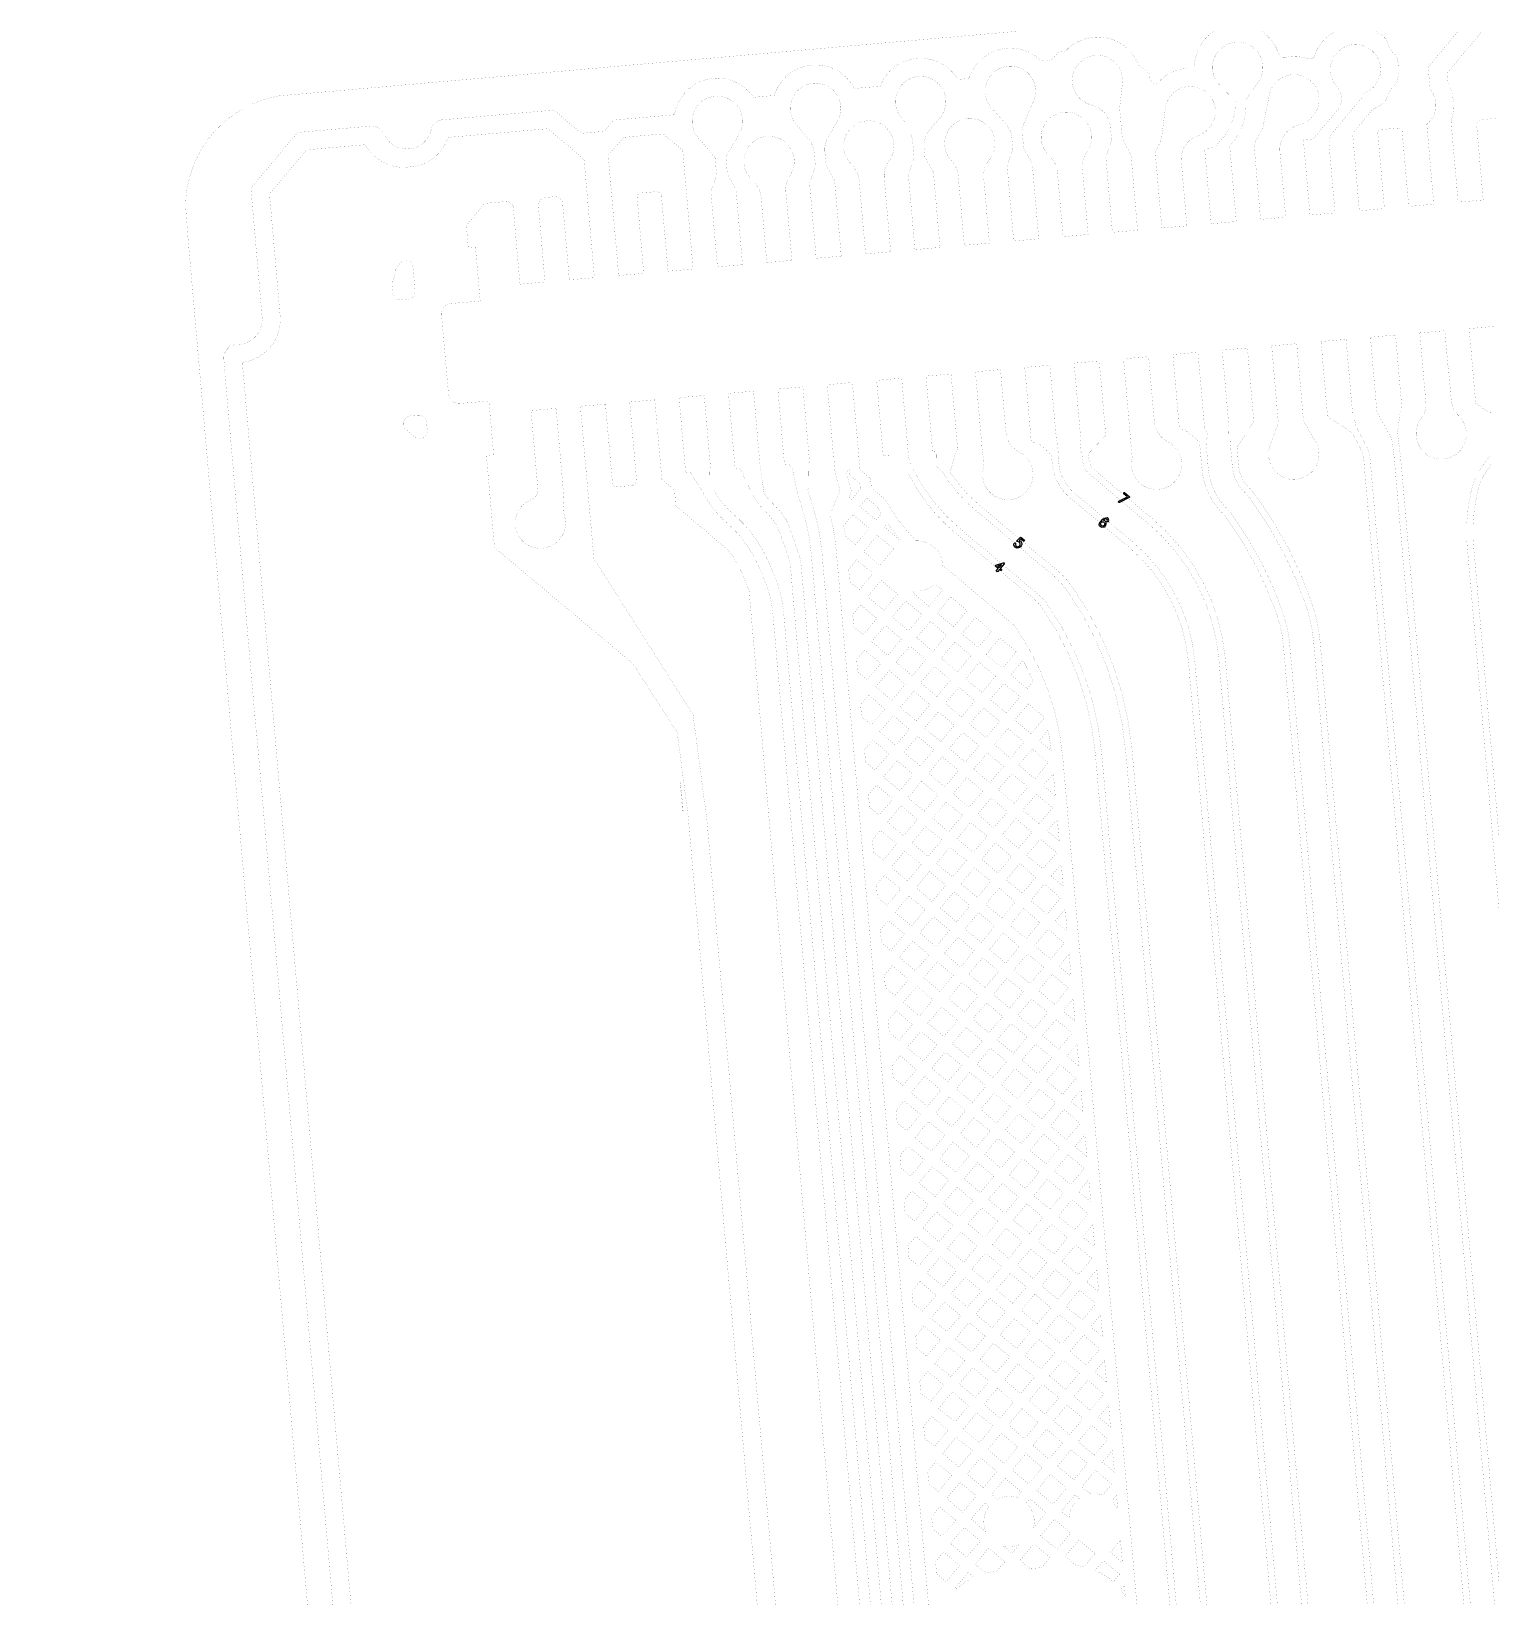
# Model space of a CAD drawing. Extents: x 388 to 686, y 182 to 393.
# Drawn here: x 418.94 to 439.55, y 326.78 to 348.89 of the extents above; entities that cross this region are included whole.
import ezdxf

# ---------------------------------------------------------------- set-up
doc = ezdxf.new("R2010")
doc.units = 0
doc.layers.add('a_area', color=3, linetype='Continuous')

# ---------------------------------------------------------------- blocks, each defined once
blk = doc.blocks.new('PAD_R3')
at = {"layer": 'a_area', "const_width": 0.5}
blk.add_lwpolyline([(0.25, 0, 1), (-0.25, 0, 1)], format="xyb", close=True, dxfattribs=at)

msp = doc.modelspace()

# ---------------------------------------------------------------- linework, layer by layer
at = {"layer": 'a_area'}
for p, q in [((434.297, 342.252), (434.417, 342.316)), ((432.637, 341.355), (432.583, 341.337))]:
    msp.add_line(p, q, dxfattribs=at)
at = {"layer": 'a_area', "const_width": 0.001}
for points in [[(418.937, 313.739), (418.937, 348.89), (455.565, 348.89), (455.565, 313.739)], [(430.692, 341.543), (430.922, 341.351), (431.115, 341.58), (430.885, 341.773)], [(430.481, 341.292), (430.496, 341.118), (430.631, 341.004), (430.824, 341.234), (430.594, 341.427)], [(430.748, 340.906), (430.978, 340.713), (431.171, 340.943), (430.941, 341.136)], [(430.537, 340.654), (430.552, 340.48), (430.687, 340.367), (430.88, 340.597), (430.65, 340.789)], [(431.095, 340.616), (431.324, 340.423), (431.517, 340.653), (431.287, 340.845)], [(431.731, 340.671), (431.961, 340.479), (432.154, 340.708), (431.924, 340.901)], [(430.804, 340.269), (431.033, 340.077), (431.226, 340.306), (430.997, 340.499)], [(431.441, 340.325), (431.67, 340.132), (431.863, 340.362), (431.634, 340.555)], [(432.078, 340.381), (432.307, 340.188), (432.5, 340.418), (432.27, 340.61)], [(432.424, 340.09), (432.654, 339.898), (432.846, 340.127), (432.617, 340.32)], [(430.593, 340.017), (430.608, 339.844), (430.743, 339.73), (430.935, 339.96), (430.706, 340.152)], [(431.15, 339.979), (431.38, 339.786), (431.573, 340.016), (431.343, 340.208)], [(431.787, 340.034), (432.017, 339.842), (432.209, 340.071), (431.98, 340.264)], [(430.86, 339.632), (431.089, 339.44), (431.282, 339.669), (431.052, 339.862)], [(431.497, 339.688), (431.726, 339.495), (431.919, 339.725), (431.689, 339.918)], [(432.133, 339.744), (432.363, 339.551), (432.556, 339.781), (432.326, 339.974)], [(431.843, 339.397), (432.072, 339.205), (432.265, 339.434), (432.036, 339.627)], [(432.48, 339.453), (432.71, 339.26), (432.902, 339.49), (432.673, 339.683)], [(430.648, 339.381), (430.664, 339.207), (430.799, 339.093), (430.991, 339.323), (430.762, 339.516)], [(431.206, 339.342), (431.436, 339.149), (431.628, 339.379), (431.399, 339.571)], [(432.826, 339.162), (433.056, 338.97), (433.248, 339.2), (433.019, 339.392)], [(430.915, 338.995), (431.145, 338.803), (431.338, 339.032), (431.108, 339.225)], [(431.552, 339.051), (431.782, 338.859), (431.974, 339.088), (431.745, 339.281)], [(432.189, 339.107), (432.419, 338.914), (432.612, 339.144), (432.382, 339.336)], [(431.899, 338.761), (432.128, 338.568), (432.321, 338.797), (432.091, 338.99)], [(432.536, 338.816), (432.765, 338.624), (432.958, 338.853), (432.728, 339.046)], [(430.704, 338.743), (430.719, 338.57), (430.854, 338.456), (431.047, 338.686), (430.817, 338.879)], [(431.262, 338.705), (431.491, 338.512), (431.684, 338.742), (431.454, 338.934)], [(432.882, 338.526), (433.111, 338.333), (433.304, 338.563), (433.074, 338.755)], [(430.971, 338.358), (431.201, 338.166), (431.393, 338.395), (431.164, 338.588)], [(431.608, 338.414), (431.838, 338.221), (432.03, 338.451), (431.801, 338.644)], [(432.245, 338.47), (432.475, 338.277), (432.667, 338.507), (432.438, 338.699)], [(431.317, 338.068), (431.547, 337.875), (431.74, 338.105), (431.51, 338.297)], [(431.954, 338.123), (432.184, 337.931), (432.377, 338.161), (432.147, 338.353)], [(432.591, 338.179), (432.821, 337.987), (433.013, 338.216), (432.784, 338.409)], [(430.76, 338.106), (430.775, 337.933), (430.91, 337.82), (431.103, 338.049), (430.873, 338.241)], [(432.938, 337.889), (433.167, 337.696), (433.36, 337.925), (433.13, 338.118)], [(431.027, 337.722), (431.256, 337.529), (431.449, 337.758), (431.219, 337.951)], [(431.664, 337.777), (431.893, 337.585), (432.086, 337.814), (431.856, 338.007)], [(432.301, 337.833), (432.53, 337.64), (432.723, 337.87), (432.493, 338.063)], [(431.373, 337.431), (431.603, 337.238), (431.795, 337.468), (431.566, 337.66)], [(432.01, 337.487), (432.24, 337.294), (432.432, 337.523), (432.203, 337.716)], [(432.647, 337.542), (432.877, 337.35), (433.069, 337.579), (432.84, 337.772)], [(430.815, 337.47), (430.831, 337.296), (430.966, 337.182), (431.159, 337.412), (430.929, 337.605)], [(432.356, 337.196), (432.586, 337.003), (432.779, 337.233), (432.549, 337.426)], [(432.993, 337.252), (433.223, 337.059), (433.416, 337.289), (433.186, 337.481)], [(431.083, 337.084), (431.312, 336.892), (431.505, 337.122), (431.275, 337.314)], [(431.719, 337.14), (431.949, 336.948), (432.142, 337.177), (431.912, 337.37)], [(430.871, 336.833), (430.886, 336.659), (431.021, 336.545), (431.214, 336.775), (430.985, 336.968)], [(431.429, 336.794), (431.658, 336.601), (431.851, 336.831), (431.621, 337.024)], [(432.066, 336.85), (432.296, 336.657), (432.488, 336.886), (432.258, 337.079)], [(432.703, 336.905), (432.932, 336.713), (433.125, 336.942), (432.895, 337.135)], [(432.412, 336.559), (432.642, 336.366), (432.834, 336.596), (432.605, 336.788)], [(433.049, 336.615), (433.279, 336.422), (433.471, 336.652), (433.242, 336.844)], [(431.138, 336.447), (431.368, 336.255), (431.56, 336.484), (431.331, 336.677)], [(431.775, 336.503), (432.005, 336.311), (432.198, 336.54), (431.968, 336.733)], [(430.927, 336.196), (430.942, 336.022), (431.077, 335.909), (431.27, 336.138), (431.04, 336.331)], [(431.484, 336.157), (431.714, 335.964), (431.907, 336.194), (431.677, 336.386)], [(432.122, 336.213), (432.351, 336.02), (432.544, 336.25), (432.314, 336.442)], [(432.758, 336.269), (432.988, 336.076), (433.181, 336.305), (432.951, 336.498)], [(431.831, 335.866), (432.06, 335.674), (432.253, 335.903), (432.024, 336.096)], [(432.468, 335.922), (432.697, 335.729), (432.89, 335.959), (432.66, 336.152)], [(433.105, 335.978), (433.335, 335.785), (433.527, 336.014), (433.297, 336.207)], [(431.194, 335.811), (431.424, 335.618), (431.616, 335.847), (431.386, 336.04)], [(432.814, 335.631), (433.044, 335.439), (433.237, 335.668), (433.007, 335.861)], [(430.983, 335.559), (430.998, 335.385), (431.133, 335.271), (431.326, 335.501), (431.096, 335.694)], [(431.54, 335.52), (431.77, 335.327), (431.962, 335.557), (431.733, 335.749)], [(432.177, 335.576), (432.407, 335.383), (432.599, 335.613), (432.37, 335.805)], [(431.887, 335.229), (432.116, 335.037), (432.309, 335.266), (432.079, 335.459)], [(432.523, 335.285), (432.753, 335.092), (432.946, 335.322), (432.716, 335.515)], [(433.161, 335.341), (433.39, 335.148), (433.583, 335.378), (433.353, 335.57)], [(431.25, 335.173), (431.479, 334.981), (431.672, 335.211), (431.442, 335.403)], [(432.87, 334.994), (433.099, 334.802), (433.292, 335.031), (433.063, 335.224)], [(431.038, 334.922), (431.054, 334.748), (431.188, 334.635), (431.381, 334.864), (431.152, 335.057)], [(431.596, 334.883), (431.826, 334.69), (432.018, 334.92), (431.789, 335.113)], [(432.233, 334.939), (432.463, 334.746), (432.655, 334.975), (432.426, 335.168)], [(431.305, 334.537), (431.535, 334.344), (431.728, 334.574), (431.498, 334.766)], [(431.942, 334.592), (432.172, 334.4), (432.365, 334.629), (432.135, 334.822)], [(432.579, 334.648), (432.809, 334.456), (433.001, 334.685), (432.772, 334.877)], [(433.216, 334.704), (433.446, 334.511), (433.639, 334.741), (433.409, 334.933)], [(432.289, 334.302), (432.518, 334.109), (432.711, 334.339), (432.482, 334.531)], [(432.926, 334.358), (433.155, 334.165), (433.348, 334.394), (433.118, 334.587)], [(431.094, 334.285), (431.109, 334.111), (431.244, 333.998), (431.437, 334.227), (431.207, 334.42)], [(431.652, 334.246), (431.881, 334.053), (432.074, 334.283), (431.844, 334.476)], [(431.361, 333.9), (431.591, 333.707), (431.783, 333.936), (431.554, 334.129)], [(431.998, 333.955), (432.227, 333.763), (432.42, 333.992), (432.191, 334.185)], [(432.635, 334.011), (432.865, 333.818), (433.057, 334.048), (432.828, 334.241)], [(433.272, 334.067), (433.502, 333.874), (433.694, 334.104), (433.465, 334.296)], [(432.344, 333.665), (432.574, 333.472), (432.767, 333.702), (432.537, 333.894)], [(432.981, 333.72), (433.211, 333.528), (433.404, 333.757), (433.174, 333.95)], [(431.15, 333.648), (431.165, 333.474), (431.3, 333.361), (431.493, 333.59), (431.263, 333.783)], [(431.708, 333.609), (431.937, 333.417), (432.13, 333.646), (431.9, 333.838)], [(433.328, 333.43), (433.557, 333.237), (433.75, 333.467), (433.521, 333.659)], [(431.417, 333.263), (431.646, 333.07), (431.839, 333.3), (431.61, 333.492)], [(432.054, 333.319), (432.283, 333.126), (432.476, 333.355), (432.246, 333.548)], [(432.691, 333.374), (432.92, 333.181), (433.113, 333.411), (432.883, 333.604)], [(431.763, 332.972), (431.993, 332.779), (432.185, 333.009), (431.956, 333.202)], [(432.4, 333.028), (432.63, 332.835), (432.822, 333.065), (432.593, 333.257)], [(433.037, 333.083), (433.267, 332.891), (433.459, 333.121), (433.23, 333.313)], [(431.206, 333.011), (431.221, 332.837), (431.356, 332.724), (431.548, 332.953), (431.319, 333.146)], [(433.383, 332.793), (433.613, 332.6), (433.806, 332.83), (433.576, 333.023)], [(431.472, 332.626), (431.702, 332.433), (431.895, 332.663), (431.665, 332.855)], [(432.11, 332.681), (432.339, 332.489), (432.532, 332.718), (432.302, 332.911)], [(432.747, 332.737), (432.976, 332.545), (433.169, 332.774), (432.939, 332.967)], [(431.819, 332.335), (432.049, 332.142), (432.241, 332.372), (432.012, 332.565)], [(432.456, 332.391), (432.685, 332.198), (432.878, 332.428), (432.649, 332.62)], [(433.093, 332.447), (433.323, 332.254), (433.515, 332.483), (433.285, 332.676)], [(431.261, 332.374), (431.276, 332.2), (431.412, 332.087), (431.604, 332.316), (431.374, 332.509)], [(432.802, 332.1), (433.032, 331.908), (433.225, 332.137), (432.995, 332.33)], [(433.439, 332.156), (433.669, 331.963), (433.861, 332.193), (433.632, 332.385)], [(431.528, 331.989), (431.758, 331.796), (431.951, 332.025), (431.721, 332.218)], [(432.165, 332.044), (432.395, 331.852), (432.587, 332.081), (432.358, 332.274)], [(431.875, 331.698), (432.104, 331.506), (432.297, 331.735), (432.067, 331.928)], [(432.511, 331.754), (432.741, 331.561), (432.934, 331.791), (432.704, 331.984)], [(433.149, 331.81), (433.378, 331.617), (433.571, 331.847), (433.341, 332.039)], [(431.317, 331.737), (431.332, 331.563), (431.467, 331.45), (431.66, 331.679), (431.43, 331.872)], [(432.858, 331.463), (433.088, 331.27), (433.28, 331.5), (433.051, 331.693)], [(433.495, 331.519), (433.724, 331.326), (433.917, 331.556), (433.688, 331.749)], [(431.584, 331.352), (431.814, 331.159), (432.006, 331.389), (431.777, 331.581)], [(432.221, 331.408), (432.451, 331.215), (432.643, 331.444), (432.413, 331.637)], [(431.373, 331.1), (431.388, 330.926), (431.523, 330.813), (431.716, 331.042), (431.486, 331.235)], [(431.93, 331.061), (432.16, 330.868), (432.353, 331.098), (432.123, 331.291)], [(432.567, 331.117), (432.797, 330.924), (432.99, 331.154), (432.76, 331.346)], [(433.204, 331.172), (433.434, 330.98), (433.626, 331.21), (433.397, 331.402)], [(432.277, 330.771), (432.506, 330.578), (432.699, 330.807), (432.469, 331)], [(432.914, 330.826), (433.143, 330.634), (433.336, 330.863), (433.106, 331.056)], [(433.55, 330.882), (433.78, 330.689), (433.973, 330.919), (433.743, 331.112)], [(431.64, 330.715), (431.869, 330.522), (432.062, 330.752), (431.832, 330.944)], [(431.428, 330.463), (431.444, 330.289), (431.579, 330.176), (431.772, 330.406), (431.542, 330.598)], [(431.986, 330.424), (432.216, 330.232), (432.408, 330.461), (432.179, 330.654)], [(432.623, 330.48), (432.853, 330.287), (433.045, 330.517), (432.816, 330.71)], [(433.26, 330.536), (433.49, 330.343), (433.682, 330.572), (433.452, 330.765)], [(432.333, 330.134), (432.562, 329.941), (432.755, 330.171), (432.525, 330.363)], [(432.969, 330.189), (433.199, 329.997), (433.392, 330.226), (433.162, 330.419)], [(433.606, 330.245), (433.836, 330.052), (434.029, 330.282), (433.799, 330.475)], [(431.696, 330.078), (431.925, 329.885), (432.118, 330.115), (431.888, 330.308)], [(433.316, 329.899), (433.545, 329.706), (433.738, 329.936), (433.508, 330.128)], [(431.484, 329.826), (431.499, 329.652), (431.635, 329.539), (431.827, 329.768), (431.598, 329.961)], [(432.042, 329.787), (432.271, 329.595), (432.464, 329.824), (432.235, 330.017)], [(432.679, 329.843), (432.909, 329.65), (433.101, 329.88), (432.871, 330.073)], [(431.751, 329.441), (431.981, 329.248), (432.173, 329.478), (431.944, 329.67)], [(432.388, 329.497), (432.618, 329.304), (432.811, 329.534), (432.581, 329.726)], [(433.025, 329.552), (433.255, 329.36), (433.447, 329.589), (433.218, 329.782)], [(433.662, 329.608), (433.892, 329.415), (434.084, 329.645), (433.855, 329.838)], [(433.372, 329.262), (433.601, 329.069), (433.794, 329.299), (433.564, 329.491)], [(431.54, 329.189), (431.555, 329.015), (431.69, 328.902), (431.883, 329.132), (431.653, 329.324)], [(432.097, 329.15), (432.327, 328.958), (432.52, 329.187), (432.29, 329.38)], [(432.735, 329.206), (432.964, 329.013), (433.157, 329.243), (432.927, 329.436)], [(431.807, 328.804), (432.037, 328.611), (432.229, 328.841), (431.999, 329.034)], [(432.444, 328.86), (432.674, 328.667), (432.866, 328.897), (432.637, 329.089)], [(433.081, 328.915), (433.31, 328.723), (433.503, 328.953), (433.274, 329.145)], [(433.718, 328.971), (433.948, 328.779), (434.14, 329.008), (433.91, 329.201)], [(432.79, 328.569), (433.02, 328.376), (433.212, 328.606), (432.983, 328.799)], [(433.427, 328.625), (433.657, 328.432), (433.85, 328.662), (433.62, 328.855)], [(431.596, 328.552), (431.611, 328.378), (431.746, 328.265), (431.939, 328.495), (431.709, 328.687)], [(432.153, 328.513), (432.383, 328.321), (432.576, 328.55), (432.346, 328.743)], [(431.863, 328.167), (432.092, 327.974), (432.285, 328.204), (432.055, 328.397)], [(433.136, 328.278), (433.366, 328.086), (433.559, 328.315), (433.329, 328.508)], [(431.651, 327.915), (431.667, 327.741), (431.802, 327.628), (431.994, 327.858), (431.765, 328.05)], [(431.918, 327.53), (432.148, 327.337), (432.341, 327.567), (432.111, 327.76)], [(433.192, 327.642), (433.422, 327.449), (433.615, 327.678), (433.385, 327.871)], [(432.902, 327.295), (433.042, 327.177), (433.206, 327.191), (433.324, 327.332), (433.094, 327.525)], [(431.707, 327.278), (431.722, 327.105), (431.857, 326.991), (432.05, 327.221), (431.82, 327.413)]]:
    msp.add_lwpolyline(points, close=True, dxfattribs=at)
for points in [[(421.115, 346.435, -0.133302), (421.347, 347.237, -0.057486), (421.353, 347.247, -0.058007), (421.359, 347.257, -0.121425), (421.908, 347.787, -0.052003), (421.917, 347.793, -0.05493), (421.927, 347.798, -0.084476), (422.43, 347.978), (427.095, 348.386), (427.095, 348.387), (427.953, 348.462), (427.953, 348.461), (431.97, 348.813), (431.97, 348.813), (432.126, 348.827), (432.126, 348.827), (432.853, 348.89), (435.636, 348.89)], [(435.636, 348.89, 0.234812), (435.363, 348.419, -0.187354), (435.355, 348.402), (435.329, 348.376, -0.202413), (435.31, 348.369, 0.20806), (434.861, 348.179, -0.640809), (434.73, 348.224), (434.725, 348.289), (434.579, 348.411, -0.126596), (434.572, 348.421, 0.332239), (433.949, 348.807, 0.187002), (433.549, 348.618, -0.182849), (433.533, 348.61), (433.443, 348.602), (433.379, 348.525, -0.417682), (433.162, 348.507, 0.526399), (432.187, 348.248, -0.208214), (432.178, 348.229), (432.178, 348.225), (432.023, 348.211), (432.022, 348.217, -0.111771), (432.014, 348.225, 0.610383), (430.931, 348.13, -0.111723), (430.925, 348.121), (430.925, 348.115), (430.56, 348.083), (430.559, 348.09, -0.111132), (430.552, 348.098, 0.651895), (429.434, 348, -0.111138), (429.428, 347.991), (429.428, 347.984), (429.133, 347.958, 0.666611), (428.025, 347.74, -0.22908), (428.018, 347.718), (428.018, 347.712), (427.161, 347.637), (427.035, 347.487, -0.090142), (427.028, 347.481), (427.028, 347.478), (426.708, 347.45), (426.708, 347.453, -0.092954), (426.699, 347.457), (426.317, 347.778), (424.724, 347.639, 0.248015), (424.594, 347.53, -0.746975), (423.918, 347.44, 0.319726), (423.728, 347.552), (422.697, 347.462), (422.038, 346.676), (422.198, 344.834, -0.046957), (422.198, 344.825, -0.159974), (422.197, 344.809, -0.414087), (421.829, 344.465, 0.414298), (421.656, 344.26), (421.672, 344.084, -0.065428), (421.672, 344.078), (421.67, 344.069), (422.113, 339.003), (422.116, 338.994, -0.065457), (422.118, 338.988), (423.243, 326.121)], [(435.733, 348.118, -2.286244), (436.254, 348.161)], [(437.351, 348.89, 0.189149), (437.06, 348.552, -0.404297), (436.965, 348.504, 0.12985), (436.653, 348.525, -0.418664), (436.554, 348.572, 0.168586), (436.311, 348.89)], [(437.377, 348.107, -3.46639), (437.743, 348.01, -0.210442), (437.726, 347.951), (437.321, 347.468, 0.196124), (437.265, 347.287), (437.349, 346.326), (436.995, 346.295), (436.902, 347.358)], [(437.598, 347.438, -0.201952), (437.604, 347.457), (437.878, 347.784, -0.117606), (437.887, 347.791, 0.090321), (438.068, 347.915, -0.19325), (438.211, 348.138, 0.170513), (438.217, 348.543, -0.19541), (438.079, 348.773, 0.080372), (437.923, 348.89)], [(439.087, 348.89), (438.664, 348.387), (438.692, 348.074, -0.412333), (438.645, 347.575), (438.744, 346.448), (438.39, 346.417), (438.295, 347.496), (438.265, 347.522, -0.022512), (438.261, 347.524, -0.015989), (438.258, 347.525), (437.981, 347.501, -0.028472), (437.977, 347.497), (437.954, 347.47, -0.023027), (437.952, 347.465), (438.046, 346.387), (437.692, 346.356), (437.598, 347.438)], [(439.629, 347.661), (439.402, 347.642), (439.348, 347.577), (439.441, 346.509), (439.087, 346.478), (438.994, 347.541), (438.994, 347.541), (438.988, 347.62, -0.116362), (438.989, 347.631, 0.109456), (439.027, 347.893, -0.080183), (439.009, 348.005, 0.067563), (438.945, 348.157, -0.166861), (438.939, 348.172), (438.929, 348.287, -0.201977), (438.935, 348.306), (439.425, 348.89), (440.617, 348.89, -0.303711)], [(431.257, 347.636, -2.46133), (431.753, 347.652)], [(432.515, 347.789, -2.094712), (433.065, 347.852)], [(436.416, 347.971, -1.828409), (436.873, 347.584)], [(429.756, 347.558, -2.081412), (430.31, 347.605)], [(434.949, 347.779, -1.913119), (435.407, 347.416, 0.339979), (435.177, 347.057), (435.257, 346.143), (434.903, 346.112), (434.81, 347.175)], [(436.254, 348.161), (436.09, 347.917, -0.194198), (435.889, 347.298), (435.862, 347.265), (435.954, 346.204), (435.6, 346.173), (435.507, 347.236)], [(435.507, 347.236), (435.649, 347.248), (435.773, 347.396, 0.193343), (435.939, 347.904), (435.733, 348.118)], [(436.902, 347.358), (437.04, 347.37), (437.385, 347.781, 0.370854), (437.377, 348.107)], [(428.367, 347.373, -2.081355), (428.921, 347.42)], [(433.065, 347.852, -0.067191), (433.063, 347.846), (432.958, 347.596, 0.118779), (432.934, 347.434), (432.951, 347.24), (433.067, 347.032, -0.0914), (433.07, 347.023), (433.072, 347.023), (433.165, 345.96), (432.811, 345.929), (432.718, 346.992), (432.72, 346.992, -0.091261), (432.721, 347.001), (432.799, 347.227), (432.785, 347.383, 0.161893), (432.698, 347.586), (432.515, 347.789)], [(436.204, 347.297), (436.207, 347.297, -0.112725), (436.211, 347.308), (436.294, 347.458, -0.14492), (436.311, 347.498), (436.328, 347.517), (436.416, 347.971)], [(430.31, 347.605), (430.19, 347.396, 0.153499), (430.144, 347.191), (430.162, 346.996), (430.278, 346.788, -0.091399), (430.281, 346.779), (430.282, 346.779), (430.375, 345.716), (430.021, 345.685), (429.928, 346.748), (429.93, 346.748, -0.091363), (429.931, 346.757), (430.01, 346.983), (429.993, 347.177, 0.153475), (429.912, 347.371), (429.756, 347.558)], [(430.518, 347.015, -2.217407), (431.049, 347.06)], [(431.753, 347.652), (431.624, 347.497, 0.197108), (431.545, 347.244), (431.556, 347.118), (431.672, 346.91, -0.091479), (431.675, 346.901), (431.677, 346.901), (431.77, 345.838), (431.416, 345.807), (431.323, 346.87), (431.325, 346.87, -0.091294), (431.326, 346.879), (431.404, 347.105), (431.385, 347.326, 0.094316), (431.35, 347.452), (431.257, 347.636)], [(431.932, 347.061, -2.213022), (432.466, 347.077)], [(433.314, 347.131, -2.218388), (433.844, 347.187)], [(434.81, 347.175), (434.812, 347.175, -0.101086), (434.814, 347.185), (434.896, 347.366, -0.069225), (434.9, 347.387), (434.949, 347.779)], [(436.873, 347.584), (436.793, 347.553, 0.334469), (436.57, 347.196), (436.652, 346.265), (436.297, 346.234), (436.204, 347.297)], [(423.487, 326.259), (421.919, 344.19, -0.396815), (421.94, 344.218, 0.407282), (422.448, 344.904), (422.302, 346.582, -0.201875), (422.308, 346.601), (422.818, 347.208, -0.201981), (422.835, 347.218), (423.638, 347.288, -0.294398), (423.662, 347.275, 0.30144), (424.268, 346.974, 0.304163), (424.818, 347.376, -0.108821), (424.824, 347.386), (424.824, 347.392), (426.23, 347.515), (426.231, 347.512, -0.09294), (426.239, 347.508), (426.734, 347.092, -0.201932), (426.744, 347.074), (426.889, 345.411), (426.535, 345.38), (426.437, 346.502), (426.369, 346.559), (426.154, 346.54), (426.095, 346.47, -0.018959), (426.094, 346.467), (426.192, 345.35), (425.838, 345.319), (425.74, 346.433), (425.672, 346.489), (425.34, 346.46), (425.08, 346.15), (425.108, 345.833), (425.209, 345.842), (425.276, 345.081), (424.867, 345.046, 0.414232), (424.73, 344.883), (424.828, 343.77, 0.414233), (424.99, 343.634), (425.399, 343.669), (425.466, 342.909), (425.364, 342.9), (425.478, 341.601, -0.031731), (425.482, 341.596), (427.427, 339.965, -0.078057), (427.432, 339.959), (428.055, 338.993, -0.126621), (428.059, 338.981), (428.211, 337.83), (430.321, 313.739)], [(428.921, 347.42), (428.746, 347.116), (428.767, 346.874), (428.883, 346.666, -0.091307), (428.886, 346.657), (428.888, 346.657), (428.981, 345.594), (428.627, 345.563), (428.534, 346.626), (428.535, 346.626, -0.091294), (428.537, 346.635), (428.615, 346.861), (428.594, 347.102), (428.367, 347.373)], [(429.125, 346.783, -2.231332), (429.651, 346.855)], [(433.844, 347.187, 0.178349), (433.781, 346.953), (433.862, 346.021), (433.508, 345.99), (433.428, 346.902, 0.189342), (433.314, 347.131)], [(431.049, 347.06, 0.183459), (430.982, 346.821), (431.073, 345.777), (430.719, 345.746), (430.627, 346.79, 0.184673), (430.518, 347.015)], [(432.466, 347.077, 0.197354), (432.387, 346.823), (432.468, 345.899), (432.113, 345.868), (432.027, 346.851, 0.169801), (431.932, 347.061)], [(429.651, 346.855, 0.171668), (429.593, 346.629), (429.678, 345.655), (429.324, 345.624), (429.243, 346.551, 0.192801), (429.125, 346.783)], [(439.604, 343.498), (439.542, 343.502, -0.131025), (439.53, 343.506), (439.36, 343.617, -0.168578), (439.35, 343.63), (439.336, 343.629), (439.243, 344.692), (439.597, 344.723)], [(436.44, 343.059), (436.548, 343.36), (436.454, 344.448), (436.808, 344.479), (436.901, 343.416), (436.9, 343.416), (436.903, 343.39), (437.061, 343.114, -0.600157), (436.766, 342.56)], [(437.592, 343.477), (437.625, 343.413, -0.068893), (437.627, 343.406), (437.639, 343.322), (437.782, 343.051, -0.099819), (437.845, 342.839), (440.391, 313.739), (440.3, 313.739), (437.755, 342.831, 0.099767), (437.703, 343.009), (437.591, 343.221), (437.266, 343.433, -0.1784), (437.256, 343.447), (437.244, 343.446), (437.151, 344.509)], [(438.567, 343.42, 0.144843), (438.635, 343.607), (438.546, 344.631), (438.9, 344.662), (438.944, 344.164, -0.053695), (438.951, 344.127), (438.99, 343.682, 0.182172), (439.097, 343.459, -0.6737), (438.849, 342.849)], [(434.362, 344.265), (434.716, 344.296), (434.797, 343.375, 0.258395), (434.986, 343.094, -2.134097), (434.486, 342.874)], [(434.486, 342.874, -0.040832), (434.481, 342.902), (434.362, 344.265)], [(432.27, 344.082), (432.624, 344.113), (432.701, 343.228, 0.258301), (432.891, 342.947, -2.051286), (432.381, 342.713)], [(432.381, 342.713, 0.114613), (432.382, 342.871, -0.034974), (432.367, 342.967), (432.27, 344.082)], [(430.578, 313.739), (428.478, 337.751), (428.283, 339.233), (428.282, 339.239), (426.882, 341.442), (426.691, 343.594), (427.045, 343.625), (427.122, 342.755, -0.050986), (427.123, 342.749), (427.146, 342.487), (427.186, 342.455), (427.439, 342.477), (427.486, 342.533), (427.388, 343.655), (427.742, 343.686), (427.775, 343.312, -0.071397), (427.777, 343.305), (427.842, 342.563), (427.99, 342.439, -0.076512), (427.995, 342.433), (428.019, 342.396, -0.124939), (428.023, 342.385), (428.04, 342.185), (428.775, 341.567, -0.050573), (428.779, 341.564, -0.068812), (428.965, 341.254), (429.063, 341.022, -0.075342), (429.075, 340.974), (431.458, 313.739)], [(425.996, 342.275, 0.332261), (426.091, 342.427), (425.994, 343.533), (426.348, 343.564), (426.457, 342.323, -0.054932), (426.454, 342.196, 0.10578), (426.466, 342.05, -0.506369), (426.126, 341.588)], [(438.849, 342.849, -0.621563), (438.567, 343.42)], [(436.766, 342.56, -0.54088), (436.44, 343.059)], [(441.655, 313.739), (439.208, 341.707, -0.065648), (439.268, 342.382, -0.121953), (439.498, 342.846), (439.551, 342.909, 0.198738)], [(439.556, 342.776, 0.118842), (439.355, 342.359, 0.065208), (439.298, 341.712), (441.745, 313.739)], [(426.126, 341.588, -0.82819), (425.996, 342.275)], [(430.983, 341.89), (431.213, 341.697), (431.217, 341.701, -0.023428), (431.028, 341.943)], [(432.771, 339.8), (433, 339.607), (433.084, 339.707, 0.022651), (432.943, 340.005)], [(433.34, 338.731, 0.019901), (433.295, 339.018)], [(428.135, 337.87, -0.045049), (428.143, 337.874), (428.124, 338.096), (428.098, 338.294)], [(433.593, 327.895, -0.226817), (433.736, 328.167), (433.676, 328.217), (433.483, 327.988)], [(434.197, 328.136, -0.106572), (434.28, 328.011)], [(432.419, 327.7, -0.102875), (432.389, 327.842, -0.163047), (432.461, 328.056), (432.402, 328.106), (432.209, 327.876)], [(432.988, 328.102, -0.207396), (433.101, 327.842, -0.060685), (433.09, 327.757)], [(432.889, 327.517, -0.104604), (432.745, 327.486, -0.058963), (432.662, 327.496)], [(431.974, 326.893), (431.99, 326.88, -0.085698), (432.247, 327.055)], [(434.322, 326.878, -0.031173), (434.387, 326.784)]]:
    msp.add_lwpolyline(points, format="xyb", dxfattribs=at)
for points in [[(436.311, 348.89), (437.351, 348.89)], [(437.923, 348.89), (439.087, 348.89)], [(423.968, 313.739), (421.146, 346.013), (421.115, 346.435)], [(437.151, 344.509), (437.505, 344.54), (437.598, 343.477), (437.592, 343.477)], [(431.028, 341.943), (430.983, 341.89)], [(432.943, 340.005), (432.771, 339.8)], [(433.295, 339.018), (433.172, 338.872)], [(433.172, 338.872), (433.34, 338.731)], [(428.098, 338.294), (428.111, 338.147), (428.134, 337.877), (428.135, 337.87)], [(433.371, 338.405), (433.228, 338.235)], [(433.398, 338.092), (433.371, 338.405)], [(433.228, 338.235), (433.398, 338.092)], [(433.426, 337.767), (433.284, 337.598)], [(433.454, 337.456), (433.426, 337.767)], [(433.284, 337.598), (433.454, 337.456)], [(433.482, 337.131), (433.34, 336.961)], [(433.34, 336.961), (433.509, 336.819)], [(433.509, 336.819), (433.482, 337.131)], [(433.538, 336.494), (433.395, 336.324)], [(433.395, 336.324), (433.565, 336.182)], [(433.565, 336.182), (433.538, 336.494)], [(433.593, 335.857), (433.451, 335.687)], [(433.621, 335.545), (433.593, 335.857)], [(433.451, 335.687), (433.621, 335.545)], [(433.649, 335.22), (433.507, 335.05)], [(433.677, 334.908), (433.649, 335.22)], [(433.507, 335.05), (433.677, 334.908)], [(433.705, 334.583), (433.563, 334.413)], [(433.732, 334.271), (433.705, 334.583)], [(433.563, 334.413), (433.732, 334.271)], [(433.761, 333.946), (433.619, 333.776)], [(433.788, 333.634), (433.761, 333.946)], [(433.619, 333.776), (433.788, 333.634)], [(433.816, 333.309), (433.674, 333.139)], [(433.844, 332.997), (433.816, 333.309)], [(433.674, 333.139), (433.844, 332.997)], [(433.872, 332.672), (433.73, 332.502)], [(433.899, 332.36), (433.872, 332.672)], [(433.73, 332.502), (433.899, 332.36)], [(433.928, 332.035), (433.786, 331.865)], [(433.955, 331.723), (433.928, 332.035)], [(433.786, 331.865), (433.955, 331.723)], [(433.984, 331.398), (433.841, 331.228)], [(433.841, 331.228), (434.011, 331.086)], [(434.011, 331.086), (433.984, 331.398)], [(434.039, 330.761), (433.897, 330.591)], [(433.897, 330.591), (434.067, 330.449)], [(434.067, 330.449), (434.039, 330.761)], [(434.095, 330.124), (433.953, 329.954)], [(434.122, 329.812), (434.095, 330.124)], [(433.953, 329.954), (434.122, 329.812)], [(434.151, 329.487), (434.008, 329.317)], [(434.178, 329.175), (434.151, 329.487)], [(434.008, 329.317), (434.178, 329.175)], [(434.206, 328.85), (434.064, 328.681)], [(434.234, 328.538), (434.206, 328.85)], [(434.064, 328.681), (434.234, 328.538)], [(433.09, 327.757), (433.268, 327.969), (433.039, 328.162), (432.988, 328.102)], [(434.262, 328.213), (434.197, 328.136)], [(434.28, 328.011), (434.262, 328.213)], [(433.483, 327.988), (433.593, 327.895)], [(432.209, 327.876), (432.419, 327.7)], [(432.662, 327.496), (432.785, 327.393), (432.889, 327.517)], [(434.318, 327.576), (434.176, 327.407)], [(434.345, 327.264), (434.318, 327.576)], [(434.176, 327.407), (434.345, 327.264)], [(432.247, 327.055), (432.167, 327.123), (431.974, 326.893)], [(434.374, 326.939), (434.322, 326.878)], [(434.387, 326.784), (434.374, 326.939)]]:
    msp.add_lwpolyline(points, dxfattribs=at)
for points in [[(434.345, 348.148), (434.307, 347.807), (434.346, 347.362), (434.462, 347.154, -0.091517), (434.465, 347.145), (434.467, 347.145), (434.56, 346.082), (434.205, 346.051), (434.112, 347.114), (434.114, 347.114, -0.091369), (434.116, 347.123), (434.194, 347.349), (434.177, 347.541, 0.320783), (433.912, 347.85, -2.266885)], [(427.085, 347.126, -0.201984), (427.091, 347.144), (427.292, 347.383, -0.223272), (427.311, 347.394), (427.848, 347.441, -0.202), (427.867, 347.435), (428.124, 347.22, -0.27122), (428.138, 347.198), (428.283, 345.533), (427.929, 345.502), (427.836, 346.565), (427.837, 346.565), (427.835, 346.58, -0.019537), (427.834, 346.584), (427.782, 346.628), (427.523, 346.605), (427.491, 346.567), (427.586, 345.472), (427.232, 345.441), (427.139, 346.504), (427.14, 346.504)], [(424.029, 345.335), (424.041, 345.199, 0.414232), (424.162, 345.097), (424.254, 345.105, 0.414232), (424.356, 345.227), (424.327, 345.559, 0.40767), (424.208, 345.661), (424.185, 345.659), (424.075, 345.528, -0.012487), (424.075, 345.511, -0.130013)], [(437.848, 344.57), (438.203, 344.601), (438.296, 343.538), (438.271, 343.536), (438.231, 343.208), (438.272, 342.902), (440.823, 313.739), (440.733, 313.739), (438.182, 342.893), (438.147, 343.158, -0.211147), (438.13, 343.17), (437.952, 343.49, -0.184442), (437.95, 343.508), (437.941, 343.507)], [(435.059, 344.326), (435.413, 344.357), (435.506, 343.296), (435.507, 343.292), (435.545, 343.206, -0.128003), (435.547, 343.194, -0.13856), (435.548, 343.166), (435.525, 343.103), (435.559, 342.709, 0.168354), (435.8, 342.172, -0.032468), (435.901, 342.051, -0.075292), (436.62, 340.655, -0.059613), (436.708, 340.239), (439.026, 313.739), (438.936, 313.739), (436.618, 340.231, 0.059646), (436.535, 340.626, 0.075311), (435.828, 341.999, 0.032484), (435.735, 342.111, -0.168244), (435.47, 342.701), (435.435, 343.092), (435.252, 343.241), (435.231, 343.27), (435.152, 343.263)], [(435.756, 344.387), (436.111, 344.418), (436.204, 343.355), (436.184, 343.354, -0.015704), (436.184, 343.352), (435.972, 343.032, -0.106215), (435.964, 343.025), (435.988, 342.747, 0.167599), (436.113, 342.469, -0.032578), (436.25, 342.304, -0.075361), (437.029, 340.792, -0.059647), (437.137, 340.276), (439.458, 313.739), (439.368, 313.739), (437.047, 340.271, 0.059394), (436.944, 340.764, 0.075344), (436.177, 342.252, 0.032601), (436.047, 342.407, -0.167587), (435.899, 342.739), (435.866, 343.118), (435.858, 343.128, -0.334915), (435.847, 343.159), (435.852, 343.324), (435.849, 343.324)], [(431.572, 344.021), (431.926, 344.052), (432.019, 342.989), (432.006, 342.988), (431.913, 342.664, 0.073424), (432.327, 342.197), (433.435, 341.268, -0.06561), (433.636, 341.048, -0.035601), (433.64, 341.042, -0.131403), (434.484, 338.719), (436.67, 313.739), (436.579, 313.739), (434.394, 338.711, 0.132087), (433.559, 341.001, 0.06408), (433.377, 341.199), (432.269, 342.128, -0.083863), (431.788, 342.693), (431.732, 342.74, -0.217738), (431.723, 342.759), (431.719, 342.963), (431.665, 342.958)], [(432.967, 344.143), (433.321, 344.174), (433.414, 343.113), (433.427, 343.091), (433.443, 342.893, -0.206859), (433.437, 342.874), (433.456, 342.721, 0.170692), (433.664, 342.371), (434.491, 341.678, -0.198867), (435.369, 339.991), (437.665, 313.739), (437.575, 313.739), (435.279, 339.983, 0.198875), (434.433, 341.609), (433.606, 342.302, -0.170941), (433.368, 342.704, -0.026579), (433.351, 342.821), (433.343, 342.908), (433.143, 343.087), (433.06, 343.08)], [(433.664, 344.204), (434.019, 344.235), (434.112, 343.172), (434.088, 343.17, -0.221887), (434.081, 343.15), (433.865, 342.924), (433.878, 342.806, 0.171294), (433.941, 342.702), (434.768, 342.008, -0.19888), (435.798, 340.029), (438.098, 313.739), (438.008, 313.739), (435.708, 340.021, 0.19888), (434.71, 341.939), (433.883, 342.633, -0.171965), (433.79, 342.789, -0.026191), (433.78, 342.86), (433.773, 342.939), (433.758, 342.948, -0.287299), (433.746, 342.972), (433.762, 343.142), (433.757, 343.141)], [(429.48, 343.838), (429.834, 343.869), (429.927, 342.806), (429.915, 342.805), (429.91, 342.448, -0.223025), (429.901, 342.429, 0.015899), (429.955, 342.243, -0.057632), (430.103, 341.523), (432.534, 313.739), (432.381, 313.739), (429.952, 341.51, 0.057693), (429.81, 342.196, -0.040653), (429.689, 342.701), (429.637, 342.781), (429.573, 342.775)], [(430.178, 343.899), (430.532, 343.93), (430.64, 342.698), (430.765, 342.593, -0.200707), (430.792, 342.541), (430.801, 342.44), (430.985, 342.286, -0.088415), (431.002, 342.266, 0.057293), (431.428, 341.694, -0.423616), (431.805, 341.35), (432.803, 340.513, -0.068194), (432.831, 340.481, -0.131614), (433.504, 338.633), (435.682, 313.739), (432.739, 313.739), (430.306, 341.541, 0.037581), (430.223, 342.045, -0.162244), (430.227, 342.093), (430.358, 342.406, -0.027337), (430.286, 342.682, -0.029107), (430.285, 342.691), (430.273, 342.836), (430.27, 342.836)], [(430.875, 343.96), (431.229, 343.991), (431.322, 342.928), (431.321, 342.928), (431.337, 342.827, 0.018928), (431.434, 342.628, -0.023662), (431.436, 342.624, 0.095778), (432.05, 341.867), (433.157, 340.938, -0.065721), (433.283, 340.8, -0.131761), (434.055, 338.681), (436.237, 313.739), (436.147, 313.739), (433.965, 338.673, 0.131791), (433.209, 340.749, 0.065588), (433.1, 340.869), (431.992, 341.798, -0.101283), (431.33, 342.633, -0.113867), (431.32, 342.639), (431.054, 342.905), (430.968, 342.897)], [(428.085, 343.716), (428.44, 343.747), (428.533, 342.684), (428.52, 342.683), (428.517, 342.529, 0.115094), (428.884, 342.041, -0.036615), (429.072, 341.848, -0.07428), (429.339, 341.413), (429.437, 341.183, -0.078934), (429.561, 340.686), (431.919, 313.739), (431.766, 313.739), (429.409, 340.673, 0.078934), (429.297, 341.123), (429.199, 341.353, 0.074361), (428.955, 341.75, 0.036393), (428.784, 341.926, -0.106437), (428.397, 342.424), (428.243, 342.659), (428.178, 342.653)], [(428.783, 343.777), (429.137, 343.808), (429.228, 342.763), (429.284, 342.374, 0.067474), (429.353, 342.28, -0.019567), (429.542, 342.072, -0.087875), (429.631, 341.916), (429.773, 341.519, -0.064058), (429.809, 341.352), (432.225, 313.739), (432.072, 313.739), (429.657, 341.339, 0.064068), (429.629, 341.468), (429.487, 341.865, 0.088115), (429.424, 341.975, 0.019507), (429.244, 342.174, -0.075139), (429.142, 342.317), (429.027, 342.54, -0.060597), (428.988, 342.647), (428.94, 342.72), (428.876, 342.714)], [(424.233, 343.262), (424.389, 343.131), (424.427, 343.135, 0.414232), (424.529, 343.256), (424.519, 343.367, 0.414232), (424.397, 343.469), (424.295, 343.46, 0.667845)], [(430.447, 342.658, 0.024419), (430.511, 342.427, -0.180876), (430.509, 342.373), (430.483, 342.309), (430.52, 342.278), (430.649, 342.431), (430.643, 342.496), (430.518, 342.601, -0.200707), (430.491, 342.653), (430.487, 342.697), (430.483, 342.7)], [(430.637, 342.18), (430.866, 341.987), (430.94, 342.075, -0.009243), (430.877, 342.178), (430.735, 342.297)], [(430.409, 341.908, -0.010586), (430.434, 341.76), (430.576, 341.641), (430.768, 341.871), (430.539, 342.063)], [(431.385, 340.962), (431.615, 340.769), (431.807, 340.999), (431.701, 341.088, -0.198957), (431.45, 340.984, -0.031215), (431.406, 340.986)], [(433.774, 328.334), (433.894, 328.233, -0.038438), (433.949, 328.237, -0.084918), (434.067, 328.217), (434.196, 328.371), (433.966, 328.564)], [(432.5, 328.223), (432.579, 328.156, -0.122163), (432.745, 328.198, -0.078916), (432.855, 328.18), (432.922, 328.26), (432.692, 328.452)], [(432.265, 327.239), (432.416, 327.113, -0.036273), (432.546, 327.134), (432.569, 327.136), (432.687, 327.276), (432.457, 327.469)], [(433.539, 327.351), (433.697, 327.219, -0.029869), (433.804, 327.201), (433.961, 327.388), (433.731, 327.58)], [(433.961, 327.151, -0.083292), (434.217, 326.989), (434.307, 327.097), (434.078, 327.29)]]:
    msp.add_lwpolyline(points, format="xyb", close=True, dxfattribs=at)
at = {"layer": 'a_area'}
for points in [[(434.417, 342.316), (434.367, 342.358, -1), (434.38, 342.373), (434.441, 342.321, -0.537887), (434.44, 342.305), (434.306, 342.234, -1), (434.297, 342.252)], [(434.107, 341.908, -0.637877), (434.018, 341.918), (434.018, 341.935)], [(434.15, 341.969, -1.486773), (434.134, 341.984, 0.775564), (434.077, 341.984)], [(432.813, 341.642, -0.080487), (432.814, 341.645), (432.818, 341.659, -1), (432.837, 341.653, 0.637827), (432.876, 341.612)], [(432.915, 341.621, -0.674464), (432.813, 341.633), (432.813, 341.642)], [(432.876, 341.612, 0.819871), (432.868, 341.683, -0.737318), (432.859, 341.7), (432.902, 341.742, -0.392862), (432.916, 341.743), (432.959, 341.706, -1), (432.947, 341.691), (432.91, 341.722), (432.888, 341.701, -0.522882), (432.915, 341.621)]]:
    msp.add_lwpolyline(points, format="xyb", dxfattribs=at)
msp.add_lwpolyline([(432.557, 341.333, -0.59494), (432.56, 341.351), (432.664, 341.385, -0.767723), (432.675, 341.369), (432.621, 341.305), (432.635, 341.294, -1), (432.623, 341.278), (432.608, 341.29), (432.585, 341.262, -1), (432.569, 341.275), (432.593, 341.303)], format="xyb", close=True, dxfattribs=at)
msp.add_lwpolyline([(432.583, 341.337), (432.606, 341.318), (432.637, 341.355)], dxfattribs=at)
msp.add_circle((434.067, 341.933), 0.0299, dxfattribs=at)
for centre, radius, start, end in [((434.133, 341.898), 0.12, 91.0674, 162.1527), ((434.071, 341.938), 0.0466, 320.1719, 83.4815), ((434.114, 341.983), 0.0394, 338.9181, 64.4779)]:
    msp.add_arc(centre, radius, start, end, dxfattribs=at)

# ---------------------------------------------------------------- block references
at = {"layer": 'a_area', "xscale": 0.001, "yscale": 0.001}
for p in [(435.636, 348.89), (435.636, 348.89), (436.311, 348.89), (436.311, 348.89), (437.351, 348.89), (437.351, 348.89), (437.923, 348.89), (437.923, 348.89), (439.087, 348.89), (439.087, 348.89), (435.733, 348.118), (435.733, 348.118), (436.254, 348.161), (436.254, 348.161), (437.377, 348.107), (437.377, 348.107), (433.065, 347.852), (433.065, 347.852), (436.416, 347.971), (436.416, 347.971), (430.31, 347.605), (430.31, 347.605), (431.257, 347.636), (431.257, 347.636), (431.753, 347.652), (431.753, 347.652), (432.515, 347.789), (432.515, 347.789), (434.949, 347.779), (434.949, 347.779), (436.873, 347.584), (436.873, 347.584), (428.367, 347.373), (428.367, 347.373), (428.921, 347.42), (428.921, 347.42), (429.756, 347.558), (429.756, 347.558), (436.902, 347.358), (436.902, 347.358), (437.598, 347.438), (437.598, 347.438), (433.314, 347.131), (433.314, 347.131), (433.844, 347.187), (433.844, 347.187), (434.81, 347.175), (434.81, 347.175), (435.507, 347.236), (435.507, 347.236), (436.204, 347.297), (436.204, 347.297), (430.518, 347.015), (430.518, 347.015), (431.049, 347.06), (431.049, 347.06), (431.932, 347.061), (431.932, 347.061), (432.466, 347.077), (432.466, 347.077), (429.125, 346.783), (429.125, 346.783), (429.651, 346.855), (429.651, 346.855), (421.115, 346.435), (421.115, 346.435), (437.151, 344.509), (437.151, 344.509), (434.362, 344.265), (434.362, 344.265), (432.27, 344.082), (432.27, 344.082), (437.592, 343.477), (437.592, 343.477), (438.567, 343.42), (438.567, 343.42), (436.44, 343.059), (436.44, 343.059), (432.381, 342.713), (432.381, 342.713), (434.486, 342.874), (434.486, 342.874), (438.849, 342.849), (438.849, 342.849), (436.766, 342.56), (436.766, 342.56), (425.996, 342.275), (425.996, 342.275), (430.983, 341.89), (430.983, 341.89), (431.028, 341.943), (431.028, 341.943), (426.126, 341.588), (426.126, 341.588), (432.943, 340.005), (432.943, 340.005), (432.771, 339.8), (432.771, 339.8), (433.295, 339.018), (433.295, 339.018), (433.172, 338.872), (433.172, 338.872), (433.34, 338.731), (433.34, 338.731), (428.098, 338.294), (428.098, 338.294), (433.371, 338.405), (433.371, 338.405), (433.228, 338.235), (433.228, 338.235), (433.398, 338.092), (433.398, 338.092), (428.135, 337.87), (428.135, 337.87), (433.426, 337.767), (433.426, 337.767), (433.284, 337.598), (433.284, 337.598), (433.454, 337.456), (433.454, 337.456), (433.34, 336.961), (433.34, 336.961), (433.482, 337.131), (433.482, 337.131), (433.509, 336.819), (433.509, 336.819), (433.395, 336.324), (433.395, 336.324), (433.538, 336.494), (433.538, 336.494), (433.565, 336.182), (433.565, 336.182), (433.593, 335.857), (433.593, 335.857), (433.451, 335.687), (433.451, 335.687), (433.621, 335.545), (433.621, 335.545), (433.649, 335.22), (433.649, 335.22), (433.507, 335.05), (433.507, 335.05), (433.677, 334.908), (433.677, 334.908), (433.705, 334.583), (433.705, 334.583), (433.563, 334.413), (433.563, 334.413), (433.732, 334.271), (433.732, 334.271), (433.761, 333.946), (433.761, 333.946), (433.619, 333.776), (433.619, 333.776), (433.788, 333.634), (433.788, 333.634), (433.816, 333.309), (433.816, 333.309), (433.674, 333.139), (433.674, 333.139), (433.844, 332.997), (433.844, 332.997), (433.872, 332.672), (433.872, 332.672), (433.73, 332.502), (433.73, 332.502), (433.899, 332.36), (433.899, 332.36), (433.928, 332.035), (433.928, 332.035), (433.786, 331.865), (433.786, 331.865), (433.955, 331.723), (433.955, 331.723), (433.841, 331.228), (433.841, 331.228), (433.984, 331.398), (433.984, 331.398), (434.011, 331.086), (434.011, 331.086), (433.897, 330.591), (433.897, 330.591), (434.039, 330.761), (434.039, 330.761), (434.067, 330.449), (434.067, 330.449), (434.095, 330.124), (434.095, 330.124), (433.953, 329.954), (433.953, 329.954), (434.122, 329.812), (434.122, 329.812), (434.151, 329.487), (434.151, 329.487), (434.008, 329.317), (434.008, 329.317), (434.178, 329.175), (434.178, 329.175), (434.206, 328.85), (434.206, 328.85), (434.064, 328.681), (434.064, 328.681), (434.234, 328.538), (434.234, 328.538), (434.197, 328.136), (434.197, 328.136), (434.262, 328.213), (434.262, 328.213), (432.988, 328.102), (432.988, 328.102), (433.483, 327.988), (433.483, 327.988), (433.593, 327.895), (433.593, 327.895), (434.28, 328.011), (434.28, 328.011), (432.209, 327.876), (432.209, 327.876), (432.419, 327.7), (432.419, 327.7), (433.09, 327.757), (433.09, 327.757), (432.662, 327.496), (432.662, 327.496), (432.889, 327.517), (432.889, 327.517), (434.318, 327.576), (434.318, 327.576), (434.176, 327.407), (434.176, 327.407), (434.345, 327.264), (434.345, 327.264), (432.247, 327.055), (432.247, 327.055), (431.974, 326.893), (431.974, 326.893), (434.322, 326.878), (434.322, 326.878), (434.374, 326.939), (434.374, 326.939), (434.387, 326.784), (434.387, 326.784)]:
    msp.add_blockref('PAD_R3', p, dxfattribs=at)

doc.saveas('drawing.dxf')
